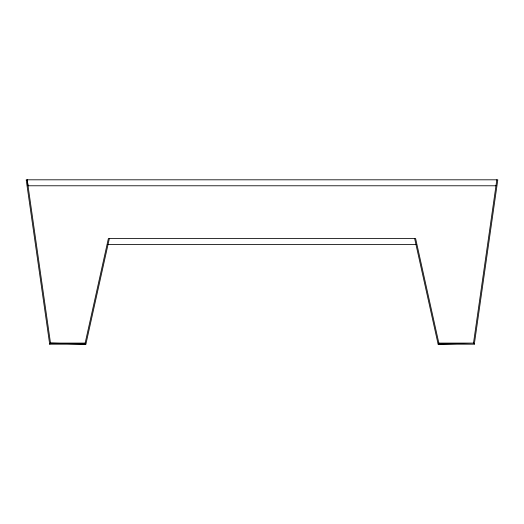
<?xml version="1.0" encoding="UTF-8"?>
<svg xmlns="http://www.w3.org/2000/svg" width="524" height="524" viewBox="0 0 524 524"><rect width="100%" height="100%" fill="white"/><g stroke="black" fill="none" stroke-linecap="round" stroke-linejoin="round"><path stroke-width="0.79" d="M496.824 179.811L473.5 343.096L474.318 344.189L438.116 344.189L414.635 238.518M474.318 344.189L497.8 179.811L26.2 179.811L49.682 344.189L85.884 344.189L109.365 238.518M49.682 344.189L50.5 343.096L85.884 344.189L85.15 343.096L108.389 238.518L415.611 238.518L438.85 343.096L438.116 344.189L473.5 343.096L438.85 343.096M495.973 185.778L28.041 185.778L27.176 179.811L50.5 343.096L85.15 343.096M108.042 244.459L415.958 244.485"/></g></svg>
